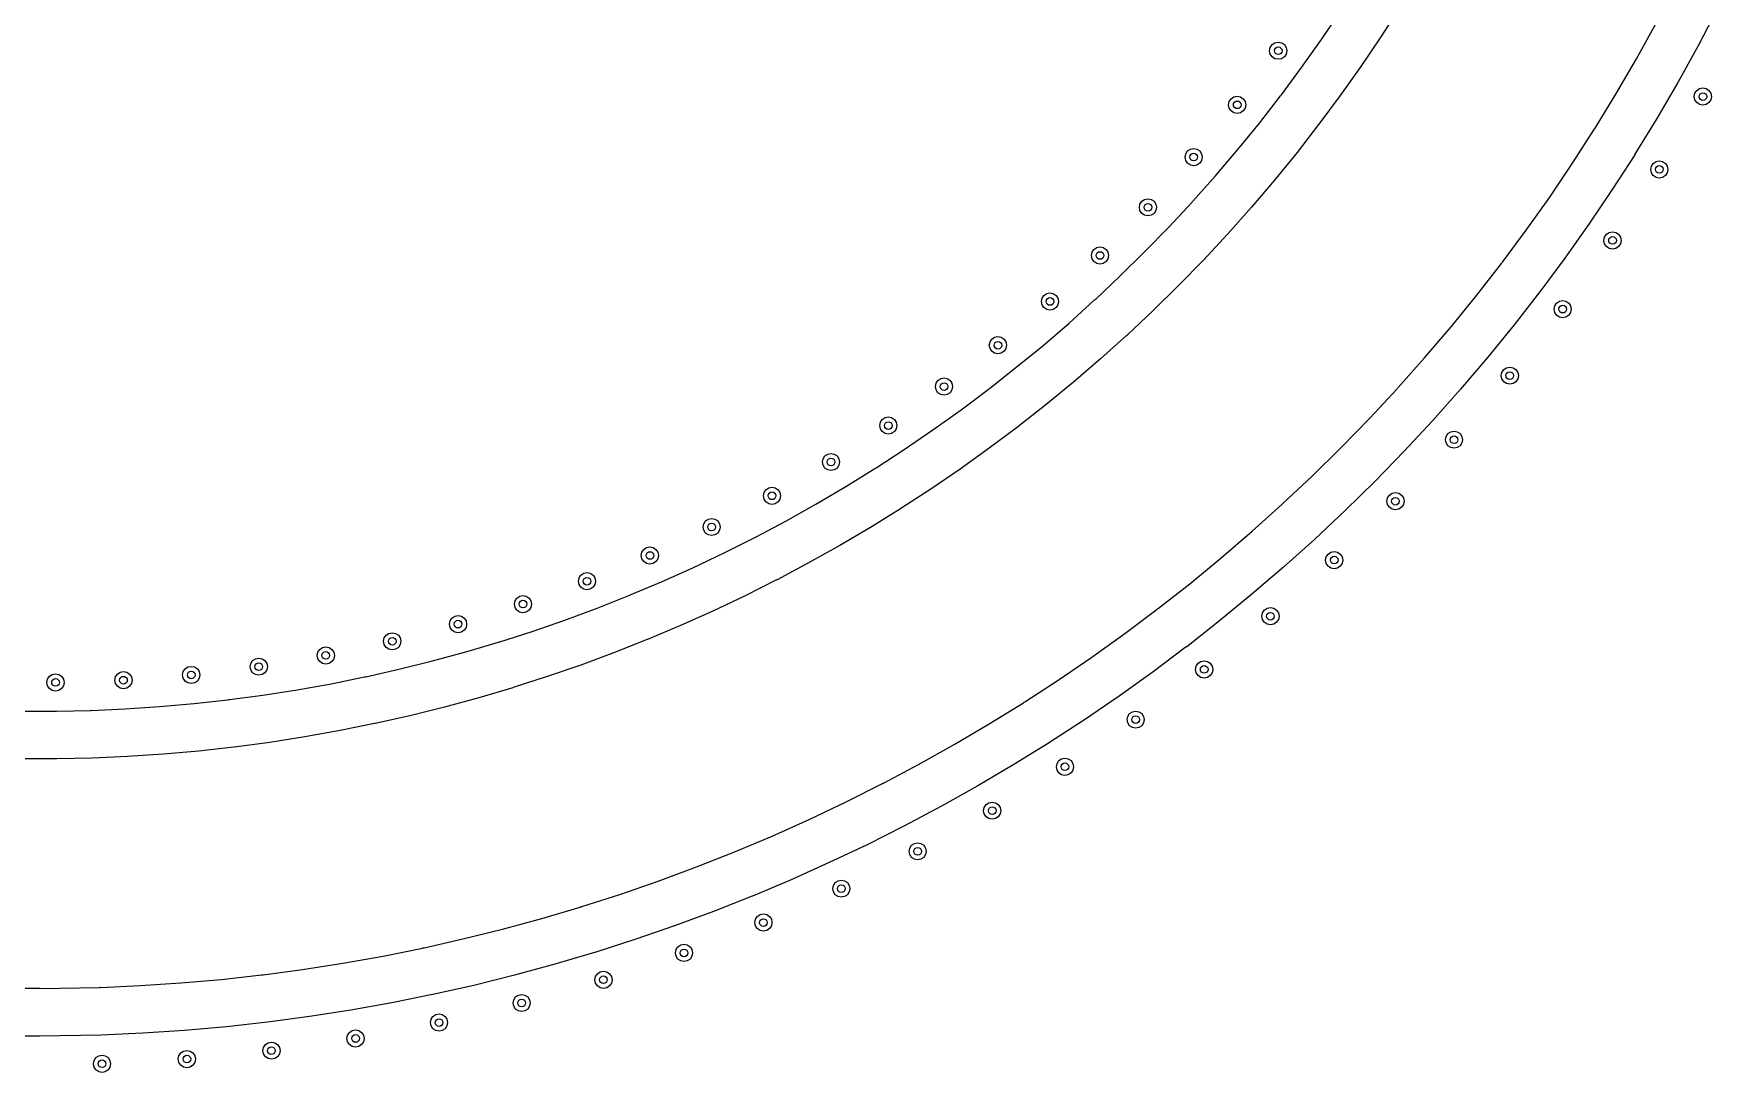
# Model space of a CAD drawing. Extents: x 97 to 313, y -171 to 213.
# Drawn here: x 263 to 307.02, y 72.15 to 99.32 of the extents above; entities that cross this region are included whole.
import ezdxf

# ---------------------------------------------------------------- set-up
doc = ezdxf.new("R2010")
doc.units = 0
doc.layers.add('BLACK', color=7, linetype='CONTINUOUS')

msp = doc.modelspace()

# ---------------------------------------------------------------- linework, layer by layer
at = {"layer": 'BLACK', "linetype": 'CONTINUOUS'}
for p, q in [((298.721, 100.006), (298.223, 99.2324)), ((307.021, 99.9568), (306.519, 98.9993)), ((296.675, 99.1685), (297.181, 99.9189)), ((304.906, 98.6571), (305.421, 99.5905)), ((295.383, 99.0304), (295.456, 99.0792)), ((295.456, 99.0792), (295.542, 99.0963)), ((295.542, 99.0963), (295.628, 99.0792)), ((295.628, 99.0792), (295.701, 99.0304)), ((296.151, 98.4295), (296.675, 99.1685)), ((298.223, 99.2324), (297.701, 98.459)), ((295.317, 98.8713), (295.334, 98.9574)), ((295.334, 98.7852), (295.317, 98.8713)), ((295.334, 98.9574), (295.383, 99.0304)), ((295.383, 98.7122), (295.334, 98.7852)), ((295.456, 98.6634), (295.383, 98.7122)), ((295.542, 98.6463), (295.456, 98.6634)), ((295.628, 98.6634), (295.542, 98.6463)), ((295.701, 98.7122), (295.628, 98.6634)), ((295.701, 99.0304), (295.75, 98.9574)), ((295.75, 98.7852), (295.701, 98.7122)), ((295.75, 98.9574), (295.767, 98.8713)), ((295.767, 98.8713), (295.75, 98.7852)), ((304.369, 97.7354), (304.906, 98.6571)), ((306.519, 98.9993), (305.99, 98.0417)), ((295.626, 97.7212), (296.151, 98.4295)), ((297.701, 98.459), (297.162, 97.6974)), ((295.614, 97.7091), (295.626, 97.7212)), ((303.826, 96.8485), (304.369, 97.7354)), ((305.99, 98.0417), (305.44, 97.0961)), ((306.418, 97.672), (306.435, 97.7581)), ((306.435, 97.7581), (306.484, 97.8311)), ((306.484, 97.8311), (306.557, 97.8799)), ((306.557, 97.8799), (306.643, 97.897)), ((306.643, 97.897), (306.729, 97.8799)), ((306.729, 97.8799), (306.802, 97.8311)), ((306.802, 97.8311), (306.851, 97.7581)), ((306.851, 97.7581), (306.868, 97.672)), ((294.243, 97.4561), (294.26, 97.5422)), ((294.26, 97.37), (294.243, 97.4561)), ((294.26, 97.5422), (294.309, 97.6152)), ((294.309, 97.297), (294.26, 97.37)), ((294.309, 97.6152), (294.382, 97.6639)), ((294.382, 97.2482), (294.309, 97.297)), ((294.382, 97.6639), (294.468, 97.6811)), ((294.468, 97.6811), (294.554, 97.6639)), ((294.554, 97.6639), (294.627, 97.6152)), ((294.627, 97.297), (294.554, 97.2482)), ((294.627, 97.6152), (294.676, 97.5422)), ((294.676, 97.37), (294.627, 97.297)), ((294.676, 97.5422), (294.693, 97.4561)), ((294.693, 97.4561), (294.676, 97.37)), ((295.057, 96.9874), (295.603, 97.691)), ((295.603, 97.691), (295.614, 97.7091)), ((297.162, 97.6974), (296.606, 96.948)), ((306.435, 97.5859), (306.418, 97.672)), ((306.484, 97.5129), (306.435, 97.5859)), ((306.557, 97.4641), (306.484, 97.5129)), ((306.643, 97.447), (306.557, 97.4641)), ((306.729, 97.4641), (306.643, 97.447)), ((306.802, 97.5129), (306.729, 97.4641)), ((306.851, 97.5859), (306.802, 97.5129)), ((306.868, 97.672), (306.851, 97.5859)), ((294.468, 97.2311), (294.382, 97.2482)), ((294.554, 97.2482), (294.468, 97.2311)), ((294.485, 96.2849), (295.057, 96.9874)), ((296.598, 96.9376), (296.033, 96.2112)), ((296.606, 96.948), (296.598, 96.9377)), ((296.598, 96.9377), (296.598, 96.9376)), ((296.606, 96.948), (296.606, 96.948)), ((303.813, 96.833), (303.826, 96.8485)), ((305.44, 97.0961), (304.868, 96.1629)), ((303.235, 95.9289), (303.802, 96.8106)), ((303.802, 96.8106), (303.813, 96.833)), ((293.106, 96.0894), (293.123, 96.1755)), ((293.123, 96.0033), (293.106, 96.0894)), ((293.123, 96.1755), (293.172, 96.2485)), ((293.172, 95.9303), (293.123, 96.0033)), ((293.172, 96.2485), (293.245, 96.2973)), ((293.245, 96.2973), (293.331, 96.3144)), ((293.331, 96.3144), (293.417, 96.2973)), ((293.417, 96.2973), (293.49, 96.2485)), ((293.49, 96.2485), (293.539, 96.1755)), ((293.539, 96.0033), (293.49, 95.9303)), ((293.539, 96.1755), (293.556, 96.0894)), ((293.556, 96.0894), (293.539, 96.0033)), ((293.899, 95.5953), (294.485, 96.2849)), ((296.033, 96.2112), (295.444, 95.4872)), ((304.861, 96.1518), (304.276, 95.2427)), ((304.868, 96.1629), (304.861, 96.1519)), ((304.861, 96.1519), (304.861, 96.1518)), ((305.345, 95.9241), (305.418, 95.9729)), ((305.418, 95.9729), (305.504, 95.99)), ((305.504, 95.99), (305.59, 95.9729)), ((305.59, 95.9729), (305.663, 95.9241)), ((293.245, 95.8815), (293.172, 95.9303)), ((293.331, 95.8644), (293.245, 95.8815)), ((293.312, 94.9364), (293.899, 95.5953)), ((293.417, 95.8815), (293.331, 95.8644)), ((293.49, 95.9303), (293.417, 95.8815)), ((302.638, 95.045), (303.235, 95.9289)), ((305.279, 95.765), (305.296, 95.8511)), ((305.296, 95.6789), (305.279, 95.765)), ((305.296, 95.8511), (305.345, 95.9241)), ((305.345, 95.6059), (305.296, 95.6789)), ((305.418, 95.5571), (305.345, 95.6059)), ((305.504, 95.54), (305.418, 95.5571)), ((305.59, 95.5571), (305.504, 95.54)), ((305.663, 95.6059), (305.59, 95.5571)), ((305.663, 95.9241), (305.712, 95.8511)), ((305.712, 95.6789), (305.663, 95.6059)), ((305.712, 95.8511), (305.729, 95.765)), ((305.729, 95.765), (305.712, 95.6789)), ((295.444, 95.4872), (294.84, 94.7765)), ((304.276, 95.2427), (303.664, 94.3358)), ((291.91, 94.7751), (291.927, 94.8612)), ((291.927, 94.689), (291.91, 94.7751)), ((291.927, 94.8612), (291.976, 94.9342)), ((291.976, 94.616), (291.927, 94.689)), ((291.976, 94.9342), (292.049, 94.983)), ((292.049, 94.983), (292.135, 95.0001)), ((292.135, 95.0001), (292.221, 94.983)), ((292.221, 94.983), (292.294, 94.9342)), ((292.294, 94.9342), (292.343, 94.8612)), ((292.343, 94.689), (292.294, 94.616)), ((292.343, 94.8612), (292.36, 94.7751)), ((292.36, 94.7751), (292.343, 94.689)), ((292.68, 94.256), (293.287, 94.9083)), ((293.287, 94.9083), (293.299, 94.9254)), ((293.299, 94.9254), (293.312, 94.9364)), ((294.84, 94.7765), (294.22, 94.0794)), ((302.022, 94.1746), (302.638, 95.045)), ((292.049, 94.5673), (291.976, 94.616)), ((292.135, 94.5501), (292.049, 94.5673)), ((292.049, 93.607), (292.68, 94.256)), ((292.221, 94.5673), (292.135, 94.5501)), ((292.294, 94.616), (292.221, 94.5673)), ((303.664, 94.3358), (303.032, 93.4428)), ((294.211, 94.0697), (293.584, 93.3962)), ((294.22, 94.0793), (294.211, 94.0698)), ((294.211, 94.0698), (294.211, 94.0697)), ((294.22, 94.0794), (294.22, 94.0793)), ((301.402, 93.3394), (302.022, 94.1746)), ((304.056, 93.9097), (304.073, 93.9958)), ((304.073, 93.8236), (304.056, 93.9097)), ((304.073, 93.9958), (304.122, 94.0688)), ((304.122, 93.7506), (304.073, 93.8236)), ((304.122, 94.0688), (304.195, 94.1175)), ((304.195, 94.1175), (304.281, 94.1347)), ((304.281, 94.1347), (304.367, 94.1175)), ((304.367, 94.1175), (304.44, 94.0688)), ((304.44, 94.0688), (304.489, 93.9958)), ((304.489, 93.8236), (304.44, 93.7506)), ((304.489, 93.9958), (304.506, 93.9097)), ((304.506, 93.9097), (304.489, 93.8236)), ((290.657, 93.5147), (290.674, 93.6008)), ((290.674, 93.4286), (290.657, 93.5147)), ((290.674, 93.6008), (290.723, 93.6738)), ((290.723, 93.3556), (290.674, 93.4286)), ((290.723, 93.6738), (290.796, 93.7226)), ((290.796, 93.3069), (290.723, 93.3556)), ((290.796, 93.7226), (290.882, 93.7397)), ((290.882, 93.7397), (290.968, 93.7226)), ((290.968, 93.7226), (291.041, 93.6738)), ((291.041, 93.3556), (290.968, 93.3069)), ((291.041, 93.6738), (291.09, 93.6008)), ((291.09, 93.4286), (291.041, 93.3556)), ((291.09, 93.6008), (291.107, 93.5147)), ((291.107, 93.5147), (291.09, 93.4286)), ((291.403, 92.9722), (292.049, 93.607)), ((293.584, 93.3962), (292.933, 92.7273)), ((301.376, 93.3038), (301.388, 93.3251)), ((301.388, 93.3251), (301.402, 93.3394)), ((303.032, 93.4428), (302.38, 92.564)), ((304.195, 93.7018), (304.122, 93.7506)), ((304.281, 93.6847), (304.195, 93.7018)), ((304.367, 93.7018), (304.281, 93.6847)), ((304.44, 93.7506), (304.367, 93.7018)), ((290.761, 92.3679), (291.403, 92.9722)), ((290.882, 93.2897), (290.796, 93.3069)), ((290.968, 93.3069), (290.882, 93.2897)), ((300.732, 92.4759), (301.376, 93.3038)), ((289.366, 92.3979), (289.415, 92.4709)), ((289.415, 92.4709), (289.488, 92.5197)), ((289.488, 92.5197), (289.574, 92.5368)), ((289.574, 92.5368), (289.66, 92.5197)), ((289.66, 92.5197), (289.733, 92.4709)), ((289.733, 92.4709), (289.782, 92.3979)), ((292.933, 92.7273), (292.268, 92.0731)), ((300.06, 91.6484), (300.732, 92.4759)), ((302.372, 92.5536), (301.709, 91.6999)), ((302.38, 92.564), (302.372, 92.5537)), ((302.372, 92.5537), (302.372, 92.5536)), ((302.38, 92.564), (302.38, 92.564)), ((302.38, 92.564), (302.38, 92.564)), ((289.349, 92.3118), (289.366, 92.3979)), ((289.366, 92.2257), (289.349, 92.3118)), ((289.415, 92.1527), (289.366, 92.2257)), ((289.488, 92.1039), (289.415, 92.1527)), ((289.574, 92.0868), (289.488, 92.1039)), ((289.66, 92.1039), (289.574, 92.0868)), ((289.733, 92.1527), (289.66, 92.1039)), ((289.782, 92.2257), (289.733, 92.1527)), ((289.782, 92.3979), (289.799, 92.3118)), ((289.799, 92.3118), (289.782, 92.2257)), ((290.071, 91.7464), (290.733, 92.3423)), ((290.733, 92.3423), (290.747, 92.3582)), ((290.747, 92.3582), (290.753, 92.3628)), ((290.753, 92.3628), (290.761, 92.3679)), ((292.268, 92.0731), (291.588, 91.4338)), ((302.753, 92.1112), (302.77, 92.1973)), ((302.77, 92.0251), (302.753, 92.1112)), ((302.77, 92.1973), (302.819, 92.2703)), ((302.819, 91.9521), (302.77, 92.0251)), ((302.819, 92.2703), (302.892, 92.3191)), ((302.892, 92.3191), (302.978, 92.3362)), ((302.978, 92.3362), (303.064, 92.3191)), ((303.064, 92.3191), (303.137, 92.2703)), ((303.137, 92.2703), (303.186, 92.1973)), ((303.186, 92.0251), (303.137, 91.9521)), ((303.186, 92.1973), (303.203, 92.1112)), ((303.203, 92.1112), (303.186, 92.0251)), ((289.384, 91.156), (290.071, 91.7464)), ((299.369, 90.8361), (300.06, 91.6484)), ((301.709, 91.6999), (301.018, 90.851)), ((302.892, 91.9034), (302.819, 91.9521)), ((302.978, 91.8862), (302.892, 91.9034)), ((303.064, 91.9034), (302.978, 91.8862)), ((303.137, 91.9521), (303.064, 91.9034)), ((287.988, 91.1676), (288.006, 91.2537)), ((288.006, 91.0815), (287.988, 91.1676)), ((288.006, 91.2537), (288.054, 91.3267)), ((288.054, 91.3267), (288.127, 91.3755)), ((288.127, 91.3755), (288.213, 91.3926)), ((288.213, 91.3926), (288.3, 91.3755)), ((288.3, 91.3755), (288.373, 91.3267)), ((288.373, 91.3267), (288.421, 91.2537)), ((288.421, 91.2537), (288.438, 91.1676)), ((288.438, 91.1676), (288.421, 91.0815)), ((288.685, 90.581), (289.384, 91.156)), ((291.578, 91.425), (290.894, 90.8097)), ((291.579, 91.425), (291.578, 91.425)), ((291.588, 91.4338), (291.579, 91.425)), ((291.588, 91.4338), (291.588, 91.4338)), ((288.054, 91.0085), (288.006, 91.0815)), ((288.127, 90.9597), (288.054, 91.0085)), ((288.213, 90.9426), (288.127, 90.9597)), ((288.3, 90.9597), (288.213, 90.9426)), ((288.373, 91.0085), (288.3, 90.9597)), ((288.421, 91.0815), (288.373, 91.0085)), ((290.894, 90.8097), (290.187, 90.2012)), ((298.677, 90.0592), (299.369, 90.8361)), ((301.018, 90.851), (300.309, 90.0176)), ((286.596, 90.1716), (286.645, 90.2446)), ((286.645, 90.2446), (286.718, 90.2934)), ((286.718, 90.2934), (286.804, 90.3105)), ((286.804, 90.3105), (286.89, 90.2934)), ((286.89, 90.2934), (286.963, 90.2446)), ((286.963, 90.2446), (287.012, 90.1716)), ((287.991, 90.0361), (288.685, 90.581)), ((301.37, 90.3717), (301.387, 90.4578)), ((301.387, 90.2856), (301.37, 90.3717)), ((301.387, 90.4578), (301.436, 90.5308)), ((301.436, 90.2126), (301.387, 90.2856)), ((301.436, 90.5308), (301.509, 90.5796)), ((301.509, 90.5796), (301.595, 90.5967)), ((301.595, 90.5967), (301.681, 90.5796)), ((301.681, 90.5796), (301.754, 90.5308)), ((301.754, 90.5308), (301.803, 90.4578)), ((301.803, 90.2856), (301.754, 90.2126)), ((301.803, 90.4578), (301.82, 90.3717)), ((301.82, 90.3717), (301.803, 90.2856)), ((286.579, 90.0855), (286.596, 90.1716)), ((286.596, 89.9994), (286.579, 90.0855)), ((286.645, 89.9264), (286.596, 89.9994)), ((286.718, 89.8776), (286.645, 89.9264)), ((286.804, 89.8605), (286.718, 89.8776)), ((286.89, 89.8776), (286.804, 89.8605)), ((286.963, 89.9264), (286.89, 89.8776)), ((287.012, 89.9994), (286.963, 89.9264)), ((287.012, 90.1716), (287.029, 90.0855)), ((287.029, 90.0855), (287.012, 89.9994)), ((287.249, 89.4782), (287.961, 90.013)), ((287.961, 90.013), (287.976, 90.0276)), ((287.976, 90.0276), (287.991, 90.0361)), ((287.976, 90.0276), (287.976, 90.0276)), ((290.187, 90.2012), (289.466, 89.6086)), ((297.933, 89.2586), (298.647, 90.0261)), ((298.647, 90.0261), (298.648, 90.0276)), ((298.648, 90.0276), (298.662, 90.0462)), ((298.662, 90.0462), (298.677, 90.0592)), ((300.309, 90.0176), (299.582, 89.2001)), ((301.509, 90.1639), (301.436, 90.2126)), ((301.595, 90.1467), (301.509, 90.1639)), ((301.681, 90.1639), (301.595, 90.1467)), ((301.754, 90.2126), (301.681, 90.1639)), ((286.512, 88.9511), (287.249, 89.4782)), ((289.466, 89.6086), (288.733, 89.0322)), ((285.123, 89.0666), (285.14, 89.1527)), ((285.14, 88.9805), (285.123, 89.0666)), ((285.14, 89.1527), (285.188, 89.2257)), ((285.188, 88.9075), (285.14, 88.9805)), ((285.188, 89.2257), (285.261, 89.2745)), ((285.261, 89.2745), (285.348, 89.2916)), ((285.348, 89.2916), (285.434, 89.2745)), ((285.434, 89.2745), (285.507, 89.2257)), ((285.507, 89.2257), (285.555, 89.1527)), ((285.555, 88.9805), (285.507, 88.9075)), ((285.555, 89.1527), (285.573, 89.0666)), ((285.573, 89.0666), (285.555, 88.9805)), ((285.765, 88.4404), (286.512, 88.9511)), ((288.722, 89.0243), (287.986, 88.4721)), ((288.733, 89.0322), (288.722, 89.0243)), ((288.722, 89.0243), (288.722, 89.0243)), ((288.733, 89.0322), (288.733, 89.0322)), ((297.189, 88.4941), (297.933, 89.2586)), ((299.573, 89.1905), (298.837, 88.399)), ((299.577, 89.195), (299.573, 89.1905)), ((299.573, 89.1905), (299.573, 89.1905)), ((299.573, 89.1905), (299.573, 89.1905)), ((299.582, 89.2001), (299.577, 89.195)), ((299.582, 89.2001), (299.582, 89.2001)), ((299.582, 89.2001), (299.582, 89.2001)), ((300.051, 88.904), (300.137, 88.9211)), ((300.137, 88.9211), (300.223, 88.904)), ((285.261, 88.8587), (285.188, 88.9075)), ((285.348, 88.8416), (285.261, 88.8587)), ((285.434, 88.8587), (285.348, 88.8416)), ((285.507, 88.9075), (285.434, 88.8587)), ((296.429, 87.7464), (297.189, 88.4941)), ((299.912, 88.6961), (299.929, 88.7822)), ((299.929, 88.61), (299.912, 88.6961)), ((299.929, 88.7822), (299.978, 88.8552)), ((299.978, 88.537), (299.929, 88.61)), ((299.978, 88.8552), (300.051, 88.904)), ((300.051, 88.4882), (299.978, 88.537)), ((300.137, 88.4711), (300.051, 88.4882)), ((300.223, 88.4882), (300.137, 88.4711)), ((300.223, 88.904), (300.296, 88.8552)), ((300.296, 88.537), (300.223, 88.4882)), ((300.296, 88.8552), (300.345, 88.7822)), ((300.345, 88.61), (300.296, 88.537)), ((300.345, 88.7822), (300.362, 88.6961)), ((300.362, 88.6961), (300.345, 88.61)), ((283.623, 88.1138), (283.64, 88.1999)), ((283.64, 88.0277), (283.623, 88.1138)), ((283.64, 88.1999), (283.689, 88.2729)), ((283.689, 88.2729), (283.762, 88.3217)), ((283.762, 88.3217), (283.848, 88.3388)), ((283.848, 88.3388), (283.934, 88.3217)), ((283.934, 88.3217), (284.007, 88.2729)), ((284.007, 88.2729), (284.056, 88.1999)), ((284.056, 88.1999), (284.073, 88.1138)), ((284.073, 88.1138), (284.056, 88.0277)), ((285.026, 87.9592), (285.765, 88.4404)), ((287.986, 88.4721), (287.228, 87.9288)), ((298.837, 88.399), (298.074, 87.6147)), ((283.689, 87.9547), (283.64, 88.0277)), ((283.762, 87.9059), (283.689, 87.9547)), ((283.848, 87.8888), (283.762, 87.9059)), ((283.934, 87.9059), (283.848, 87.8888)), ((284.007, 87.9547), (283.934, 87.9059)), ((284.056, 88.0277), (284.007, 87.9547)), ((284.236, 87.4695), (284.994, 87.9389)), ((284.994, 87.9389), (285.01, 87.9521)), ((285.01, 87.9521), (285.026, 87.9592)), ((287.228, 87.9288), (286.457, 87.4025)), ((295.672, 87.0338), (296.429, 87.7464)), ((298.074, 87.6147), (297.293, 86.8475)), ((282.081, 87.2282), (282.098, 87.3143)), ((282.098, 87.1421), (282.081, 87.2282)), ((282.098, 87.3143), (282.147, 87.3873)), ((282.147, 87.3873), (282.22, 87.4361)), ((282.22, 87.4361), (282.306, 87.4532)), ((282.306, 87.4532), (282.392, 87.4361)), ((282.392, 87.4361), (282.465, 87.3873)), ((282.465, 87.3873), (282.514, 87.3143)), ((282.514, 87.3143), (282.531, 87.2282)), ((282.531, 87.2282), (282.514, 87.1421)), ((283.456, 87.0098), (284.236, 87.4695)), ((286.457, 87.4025), (285.675, 86.8935)), ((298.381, 87.0862), (298.398, 87.1723)), ((298.398, 87.1723), (298.447, 87.2453)), ((298.447, 87.2453), (298.52, 87.294)), ((298.52, 87.294), (298.606, 87.3112)), ((298.606, 87.3112), (298.692, 87.294)), ((298.692, 87.294), (298.765, 87.2453)), ((298.765, 87.2453), (298.814, 87.1723)), ((298.814, 87.1723), (298.831, 87.0862)), ((282.147, 87.0691), (282.098, 87.1421)), ((282.22, 87.0203), (282.147, 87.0691)), ((282.306, 87.0032), (282.22, 87.0203)), ((282.392, 87.0203), (282.306, 87.0032)), ((282.465, 87.0691), (282.392, 87.0203)), ((282.514, 87.1421), (282.465, 87.0691)), ((282.666, 86.5675), (283.456, 87.0098)), ((285.664, 86.8866), (284.882, 86.4019)), ((285.675, 86.8935), (285.664, 86.8866)), ((285.664, 86.8866), (285.664, 86.8866)), ((285.675, 86.8935), (285.675, 86.8935)), ((294.859, 86.3024), (295.639, 87.0036)), ((295.639, 87.0036), (295.655, 87.0223)), ((295.655, 87.0223), (295.672, 87.0338)), ((297.293, 86.8475), (296.496, 86.0979)), ((298.398, 87.0001), (298.381, 87.0862)), ((298.447, 86.9271), (298.398, 87.0001)), ((298.52, 86.8783), (298.447, 86.9271)), ((298.606, 86.8612), (298.52, 86.8783)), ((298.692, 86.8783), (298.606, 86.8612)), ((298.765, 86.9271), (298.692, 86.8783)), ((298.814, 87.0001), (298.765, 86.9271)), ((298.831, 87.0862), (298.814, 87.0001)), ((280.503, 86.4123), (280.52, 86.4984)), ((280.52, 86.3262), (280.503, 86.4123)), ((280.52, 86.4984), (280.569, 86.5714)), ((280.569, 86.2532), (280.52, 86.3262)), ((280.569, 86.5714), (280.642, 86.6202)), ((280.642, 86.6202), (280.728, 86.6373)), ((280.728, 86.6373), (280.814, 86.6202)), ((280.814, 86.6202), (280.887, 86.5714)), ((280.887, 86.5714), (280.936, 86.4984)), ((280.936, 86.3262), (280.887, 86.2532)), ((280.936, 86.4984), (280.953, 86.4123)), ((280.953, 86.4123), (280.936, 86.3262)), ((281.888, 86.1538), (282.666, 86.5675)), ((284.882, 86.4019), (284.078, 85.9281)), ((294.051, 85.607), (294.859, 86.3024)), ((278.955, 85.8261), (279.028, 85.8749)), ((279.028, 85.8749), (279.114, 85.892)), ((279.114, 85.892), (279.2, 85.8749)), ((279.2, 85.8749), (279.273, 85.8261)), ((280.642, 86.2044), (280.569, 86.2532)), ((280.728, 86.1873), (280.642, 86.2044)), ((280.814, 86.2044), (280.728, 86.1873)), ((280.887, 86.2532), (280.814, 86.2044)), ((281.058, 85.736), (281.854, 86.1363)), ((281.854, 86.1363), (281.872, 86.148)), ((281.872, 86.148), (281.888, 86.1538)), ((284.078, 85.9281), (283.264, 85.4723)), ((296.487, 86.0891), (295.683, 85.3661)), ((296.496, 86.0979), (296.487, 86.0891)), ((296.487, 86.0891), (296.487, 86.0891)), ((296.496, 86.0979), (296.496, 86.0979)), ((278.889, 85.667), (278.906, 85.7531)), ((278.906, 85.5809), (278.889, 85.667)), ((278.906, 85.7531), (278.955, 85.8261)), ((278.955, 85.5079), (278.906, 85.5809)), ((279.028, 85.4591), (278.955, 85.5079)), ((279.114, 85.442), (279.028, 85.4591)), ((279.2, 85.4591), (279.114, 85.442)), ((279.273, 85.5079), (279.2, 85.4591)), ((279.273, 85.8261), (279.322, 85.7531)), ((279.322, 85.5809), (279.273, 85.5079)), ((279.322, 85.7531), (279.339, 85.667)), ((279.339, 85.667), (279.322, 85.5809)), ((280.24, 85.3473), (281.058, 85.736)), ((283.264, 85.4723), (282.44, 85.0346)), ((293.227, 84.9297), (294.051, 85.607)), ((296.78, 85.5465), (296.797, 85.6326)), ((296.797, 85.4604), (296.78, 85.5465)), ((296.797, 85.6326), (296.846, 85.7056)), ((296.846, 85.3874), (296.797, 85.4604)), ((296.846, 85.7056), (296.919, 85.7544)), ((296.919, 85.7544), (297.005, 85.7715)), ((297.005, 85.7715), (297.091, 85.7544)), ((297.091, 85.7544), (297.164, 85.7056)), ((297.164, 85.7056), (297.213, 85.6326)), ((297.213, 85.4604), (297.164, 85.3874)), ((297.213, 85.6326), (297.23, 85.5465)), ((297.23, 85.5465), (297.213, 85.4604)), ((277.244, 84.9944), (277.261, 85.0805)), ((277.261, 84.9083), (277.244, 84.9944)), ((277.261, 85.0805), (277.31, 85.1535)), ((277.31, 85.1535), (277.383, 85.2023)), ((277.383, 85.2023), (277.469, 85.2194)), ((277.469, 85.2194), (277.555, 85.2023)), ((277.555, 85.2023), (277.628, 85.1535)), ((277.628, 85.1535), (277.677, 85.0805)), ((277.677, 85.0805), (277.694, 84.9944)), ((277.694, 84.9944), (277.677, 84.9083)), ((278.601, 84.634), (279.414, 84.9769)), ((279.414, 84.9769), (280.24, 85.3473)), ((282.428, 85.0287), (281.606, 84.6154)), ((282.44, 85.0346), (282.428, 85.0287)), ((282.428, 85.0287), (282.428, 85.0287)), ((282.44, 85.0346), (282.44, 85.0346)), ((295.683, 85.3661), (294.853, 84.6526)), ((296.919, 85.3386), (296.846, 85.3874)), ((297.005, 85.3215), (296.919, 85.3386)), ((297.091, 85.3386), (297.005, 85.3215)), ((297.164, 85.3874), (297.091, 85.3386)), ((275.588, 84.4814), (275.637, 84.5544)), ((275.637, 84.5544), (275.71, 84.6031)), ((275.71, 84.6031), (275.796, 84.6203)), ((275.796, 84.6203), (275.882, 84.6031)), ((275.882, 84.6031), (275.955, 84.5544)), ((275.955, 84.5544), (276.004, 84.4814)), ((277.31, 84.8353), (277.261, 84.9083)), ((277.383, 84.7865), (277.31, 84.8353)), ((277.469, 84.7694), (277.383, 84.7865)), ((277.555, 84.7865), (277.469, 84.7694)), ((277.628, 84.8353), (277.555, 84.7865)), ((277.677, 84.9083), (277.628, 84.8353)), ((277.738, 84.2915), (278.566, 84.6196)), ((278.566, 84.6196), (278.585, 84.6297)), ((278.585, 84.6297), (278.601, 84.634)), ((281.606, 84.6154), (280.763, 84.2148)), ((292.409, 84.2872), (293.227, 84.9297)), ((294.853, 84.6526), (294.008, 83.9577)), ((273.939, 84.0304), (274.012, 84.0792)), ((274.012, 84.0792), (274.098, 84.0963)), ((274.098, 84.0963), (274.184, 84.0792)), ((274.184, 84.0792), (274.257, 84.0304)), ((275.571, 84.3953), (275.588, 84.4814)), ((275.588, 84.3092), (275.571, 84.3953)), ((275.637, 84.2362), (275.588, 84.3092)), ((275.71, 84.1874), (275.637, 84.2362)), ((275.796, 84.1703), (275.71, 84.1874)), ((275.882, 84.1874), (275.796, 84.1703)), ((275.955, 84.2362), (275.882, 84.1874)), ((276.004, 84.3092), (275.955, 84.2362)), ((276.004, 84.4814), (276.021, 84.3953)), ((276.021, 84.3953), (276.004, 84.3092)), ((276.889, 83.9769), (277.738, 84.2915)), ((280.763, 84.2148), (279.912, 83.833)), ((291.535, 83.6308), (292.374, 84.2599)), ((292.374, 84.2599), (292.392, 84.2771)), ((292.392, 84.2771), (292.409, 84.2872)), ((295.112, 84.0789), (295.129, 84.165)), ((295.129, 83.9928), (295.112, 84.0789)), ((295.129, 84.165), (295.177, 84.238)), ((295.177, 84.238), (295.25, 84.2868)), ((295.25, 84.2868), (295.337, 84.3039)), ((295.337, 84.3039), (295.423, 84.2868)), ((295.423, 84.2868), (295.496, 84.238)), ((295.496, 84.238), (295.544, 84.165)), ((295.544, 84.165), (295.562, 84.0789)), ((295.562, 84.0789), (295.544, 83.9928)), ((272.292, 83.6309), (272.378, 83.6481)), ((272.378, 83.6481), (272.464, 83.6309)), ((273.873, 83.8713), (273.89, 83.9574)), ((273.89, 83.7852), (273.873, 83.8713)), ((273.89, 83.9574), (273.939, 84.0304)), ((273.939, 83.7122), (273.89, 83.7852)), ((274.012, 83.6634), (273.939, 83.7122)), ((274.098, 83.6463), (274.012, 83.6634)), ((274.184, 83.6634), (274.098, 83.6463)), ((274.257, 83.7122), (274.184, 83.6634)), ((274.257, 84.0304), (274.306, 83.9574)), ((274.306, 83.7852), (274.257, 83.7122)), ((274.306, 83.9574), (274.323, 83.8713)), ((274.323, 83.8713), (274.306, 83.7852)), ((275.194, 83.4118), (276.033, 83.6813)), ((276.033, 83.6813), (276.889, 83.9769)), ((279.912, 83.833), (279.052, 83.4702)), ((294.008, 83.9577), (293.148, 83.2817)), ((295.177, 83.9198), (295.129, 83.9928)), ((295.25, 83.871), (295.177, 83.9198)), ((295.337, 83.8539), (295.25, 83.871)), ((295.423, 83.871), (295.337, 83.8539)), ((295.496, 83.9198), (295.423, 83.871)), ((295.544, 83.9928), (295.496, 83.9198)), ((270.432, 83.1379), (270.481, 83.2109)), ((270.481, 83.2109), (270.554, 83.2597)), ((270.554, 83.2597), (270.64, 83.2768)), ((270.64, 83.2768), (270.726, 83.2597)), ((270.726, 83.2597), (270.799, 83.2109)), ((270.799, 83.2109), (270.848, 83.1379)), ((272.153, 83.4231), (272.17, 83.5092)), ((272.17, 83.337), (272.153, 83.4231)), ((272.17, 83.5092), (272.219, 83.5822)), ((272.219, 83.264), (272.17, 83.337)), ((272.219, 83.5822), (272.292, 83.6309)), ((272.292, 83.2152), (272.219, 83.264)), ((272.378, 83.1981), (272.292, 83.2152)), ((272.464, 83.2152), (272.378, 83.1981)), ((272.464, 83.6309), (272.537, 83.5822)), ((272.537, 83.264), (272.464, 83.2152)), ((272.537, 83.5822), (272.586, 83.5092)), ((272.586, 83.337), (272.537, 83.264)), ((272.586, 83.5092), (272.603, 83.4231)), ((272.603, 83.4231), (272.586, 83.337)), ((274.303, 83.1473), (275.157, 83.4006)), ((275.157, 83.4006), (275.177, 83.409)), ((275.177, 83.409), (275.194, 83.4118)), ((279.04, 83.4654), (278.185, 83.1266)), ((279.052, 83.4702), (279.04, 83.4654)), ((279.04, 83.4654), (279.04, 83.4654)), ((279.052, 83.4702), (279.052, 83.4702)), ((290.668, 83.0098), (291.535, 83.6308)), ((293.137, 83.2738), (292.273, 82.625)), ((293.14, 83.2762), (293.137, 83.2738)), ((293.137, 83.2738), (293.137, 83.2738)), ((293.144, 83.279), (293.14, 83.2762)), ((293.148, 83.2817), (293.144, 83.279)), ((293.148, 83.2817), (293.148, 83.2817)), ((293.148, 83.2817), (293.148, 83.2817)), ((267.037, 82.7504), (267.123, 82.7675)), ((267.123, 82.7675), (267.209, 82.7504)), ((268.662, 82.7581), (268.679, 82.8442)), ((268.679, 82.672), (268.662, 82.7581)), ((268.679, 82.8442), (268.728, 82.9172)), ((268.728, 82.9172), (268.801, 82.9659)), ((268.801, 82.9659), (268.887, 82.9831)), ((268.887, 82.9831), (268.973, 82.9659)), ((268.973, 82.9659), (269.046, 82.9172)), ((269.046, 82.9172), (269.095, 82.8442)), ((269.095, 82.8442), (269.112, 82.7581)), ((269.112, 82.7581), (269.095, 82.672)), ((270.415, 83.0518), (270.432, 83.1379)), ((270.432, 82.9657), (270.415, 83.0518)), ((270.481, 82.8927), (270.432, 82.9657)), ((270.554, 82.844), (270.481, 82.8927)), ((270.64, 82.8268), (270.554, 82.844)), ((270.726, 82.844), (270.64, 82.8268)), ((270.799, 82.8927), (270.726, 82.844)), ((270.848, 82.9657), (270.799, 82.8927)), ((270.848, 83.1379), (270.865, 83.0518)), ((270.865, 83.0518), (270.848, 82.9657)), ((272.551, 82.6908), (273.43, 82.9093)), ((273.43, 82.9093), (274.303, 83.1473)), ((277.31, 82.8024), (276.428, 82.4977)), ((278.185, 83.1266), (277.31, 82.8024)), ((289.788, 82.4083), (290.668, 83.0098)), ((293.38, 82.6874), (293.397, 82.7735)), ((293.397, 82.7735), (293.446, 82.8465)), ((293.446, 82.8465), (293.519, 82.8953)), ((293.519, 82.8953), (293.605, 82.9124)), ((293.605, 82.9124), (293.691, 82.8953)), ((293.691, 82.8953), (293.764, 82.8465)), ((293.764, 82.8465), (293.813, 82.7735)), ((293.813, 82.7735), (293.83, 82.6874)), ((263.349, 82.3474), (263.366, 82.4335)), ((263.366, 82.2613), (263.349, 82.3474)), ((263.366, 82.4335), (263.415, 82.5065)), ((263.415, 82.5065), (263.488, 82.5552)), ((263.488, 82.5552), (263.574, 82.5724)), ((263.574, 82.5724), (263.66, 82.5552)), ((263.66, 82.5552), (263.733, 82.5065)), ((263.733, 82.5065), (263.782, 82.4335)), ((263.782, 82.4335), (263.799, 82.3474)), ((263.799, 82.3474), (263.782, 82.2613)), ((265.126, 82.4055), (265.143, 82.4916)), ((265.143, 82.3194), (265.126, 82.4055)), ((265.143, 82.4916), (265.192, 82.5646)), ((265.192, 82.2464), (265.143, 82.3194)), ((265.192, 82.5646), (265.265, 82.6134)), ((265.265, 82.6134), (265.351, 82.6305)), ((265.351, 82.6305), (265.437, 82.6134)), ((265.437, 82.6134), (265.51, 82.5646)), ((265.51, 82.5646), (265.559, 82.4916)), ((265.559, 82.3194), (265.51, 82.2464)), ((265.559, 82.4916), (265.576, 82.4055)), ((265.576, 82.4055), (265.559, 82.3194)), ((266.898, 82.5425), (266.915, 82.6286)), ((266.915, 82.4564), (266.898, 82.5425)), ((266.915, 82.6286), (266.964, 82.7016)), ((266.964, 82.3834), (266.915, 82.4564)), ((266.964, 82.7016), (267.037, 82.7504)), ((267.037, 82.3347), (266.964, 82.3834)), ((267.123, 82.3175), (267.037, 82.3347)), ((267.209, 82.3347), (267.123, 82.3175)), ((267.209, 82.7504), (267.282, 82.7016)), ((267.282, 82.3834), (267.209, 82.3347)), ((267.282, 82.7016), (267.331, 82.6286)), ((267.331, 82.4564), (267.282, 82.3834)), ((267.331, 82.6286), (267.348, 82.5425)), ((267.348, 82.5425), (267.331, 82.4564)), ((268.728, 82.599), (268.679, 82.672)), ((268.801, 82.5502), (268.728, 82.599)), ((268.887, 82.5331), (268.801, 82.5502)), ((268.973, 82.5502), (268.887, 82.5331)), ((269.046, 82.599), (268.973, 82.5502)), ((269.095, 82.672), (269.046, 82.599)), ((270.78, 82.3125), (271.654, 82.489)), ((271.654, 82.489), (271.674, 82.4956)), ((271.674, 82.4956), (271.691, 82.497)), ((271.691, 82.497), (272.551, 82.6908)), ((276.428, 82.4977), (275.539, 82.2127)), ((288.916, 81.8409), (289.788, 82.4083)), ((292.273, 82.625), (291.383, 81.9879)), ((293.397, 82.6013), (293.38, 82.6874)), ((293.446, 82.5283), (293.397, 82.6013)), ((293.519, 82.4795), (293.446, 82.5283)), ((293.605, 82.4624), (293.519, 82.4795)), ((293.691, 82.4795), (293.605, 82.4624)), ((293.764, 82.5283), (293.691, 82.4795)), ((293.813, 82.6013), (293.764, 82.5283)), ((293.83, 82.6874), (293.813, 82.6013)), ((263.415, 82.1883), (263.366, 82.2613)), ((263.488, 82.1395), (263.415, 82.1883)), ((263.574, 82.1224), (263.488, 82.1395)), ((263.66, 82.1395), (263.574, 82.1224)), ((263.733, 82.1883), (263.66, 82.1395)), ((263.782, 82.2613), (263.733, 82.1883)), ((265.265, 82.1976), (265.192, 82.2464)), ((265.351, 82.1805), (265.265, 82.1976)), ((265.437, 82.1976), (265.351, 82.1805)), ((265.51, 82.2464), (265.437, 82.1976)), ((267.197, 81.7937), (268.083, 81.8919)), ((268.083, 81.8919), (268.103, 81.8968)), ((268.103, 81.8968), (268.12, 81.8966)), ((268.12, 81.8966), (268.994, 82.0133)), ((268.994, 82.0133), (269.889, 82.153)), ((269.889, 82.153), (270.78, 82.3125)), ((274.644, 81.9474), (273.744, 81.7021)), ((275.526, 82.2089), (274.644, 81.9474)), ((275.527, 82.2089), (275.526, 82.2089)), ((275.536, 82.2118), (275.527, 82.2089)), ((275.539, 82.2127), (275.536, 82.2118)), ((275.539, 82.2127), (275.539, 82.2127)), ((291.383, 81.9879), (290.479, 81.3708)), ((173.154, 81.5952), (263.154, 81.5952)), ((263.154, 81.5952), (263.159, 81.5949)), ((263.159, 81.5949), (263.161, 81.5951)), ((263.161, 81.5951), (263.165, 81.5946)), ((263.165, 81.5946), (263.599, 81.597)), ((263.599, 81.597), (264.043, 81.6043)), ((264.043, 81.6043), (264.487, 81.6164)), ((264.487, 81.6162), (264.494, 81.6171)), ((264.487, 81.6164), (264.487, 81.6162)), ((264.494, 81.6171), (264.511, 81.6155)), ((264.511, 81.6155), (265.392, 81.6541)), ((265.392, 81.6541), (266.295, 81.7139)), ((266.295, 81.7139), (267.197, 81.7937)), ((272.839, 81.4769), (271.928, 81.2719)), ((273.744, 81.7021), (272.839, 81.4769)), ((287.987, 81.2646), (288.878, 81.8169)), ((288.878, 81.8169), (288.898, 81.8324)), ((288.898, 81.8324), (288.916, 81.8409)), ((288.898, 81.8324), (288.898, 81.8324)), ((288.898, 81.8324), (288.898, 81.8324)), ((291.588, 81.3736), (291.605, 81.4597)), ((291.605, 81.4597), (291.654, 81.5327)), ((291.654, 81.5327), (291.727, 81.5815)), ((291.727, 81.5815), (291.813, 81.5986)), ((291.813, 81.5986), (291.899, 81.5815)), ((291.899, 81.5815), (291.972, 81.5327)), ((291.972, 81.5327), (292.021, 81.4597)), ((292.021, 81.4597), (292.038, 81.3736)), ((271.014, 81.0871), (270.095, 80.9227)), ((271.915, 81.2692), (271.014, 81.0871)), ((271.916, 81.2693), (271.915, 81.2692)), ((271.928, 81.2719), (271.916, 81.2693)), ((287.069, 80.7231), (287.987, 81.2646)), ((290.479, 81.3708), (289.562, 80.7738)), ((291.605, 81.2875), (291.588, 81.3736)), ((291.654, 81.2145), (291.605, 81.2875)), ((291.727, 81.1658), (291.654, 81.2145)), ((291.813, 81.1486), (291.727, 81.1658)), ((291.899, 81.1658), (291.813, 81.1486)), ((291.972, 81.2145), (291.899, 81.1658)), ((292.021, 81.2875), (291.972, 81.2145)), ((292.038, 81.3736), (292.021, 81.2875)), ((268.235, 80.6538), (267.321, 80.5523)), ((268.248, 80.6552), (268.235, 80.6538)), ((268.235, 80.6538), (268.235, 80.6538)), ((269.173, 80.7787), (268.248, 80.6552)), ((268.248, 80.6552), (268.248, 80.6552)), ((270.095, 80.9227), (269.173, 80.7787)), ((286.138, 80.2021), (287.069, 80.7231)), ((289.551, 80.7669), (288.632, 80.1974)), ((289.562, 80.7738), (289.551, 80.7669)), ((289.551, 80.7669), (289.551, 80.7669)), ((289.562, 80.7738), (289.562, 80.7738)), ((263.154, 80.3452), (173.154, 80.3452)), ((263.612, 80.3477), (263.154, 80.3452)), ((264.07, 80.3552), (263.612, 80.3477)), ((264.528, 80.3676), (264.07, 80.3552)), ((265.46, 80.4085), (264.528, 80.3676)), ((264.528, 80.3676), (264.528, 80.3676)), ((264.528, 80.3676), (264.528, 80.3676)), ((266.391, 80.4701), (265.46, 80.4085)), ((267.321, 80.5523), (266.391, 80.4701)), ((285.219, 79.7143), (286.138, 80.2021)), ((288.632, 80.1974), (287.69, 79.6418)), ((289.74, 80.1413), (289.758, 80.2274)), ((289.758, 80.0552), (289.74, 80.1413)), ((289.758, 80.2274), (289.806, 80.3004)), ((289.806, 80.3004), (289.879, 80.3492)), ((289.879, 80.3492), (289.965, 80.3663)), ((289.965, 80.3663), (290.052, 80.3492)), ((290.052, 80.3492), (290.125, 80.3004)), ((290.125, 80.3004), (290.173, 80.2274)), ((290.173, 80.2274), (290.19, 80.1413)), ((290.19, 80.1413), (290.173, 80.0552)), ((284.243, 79.2228), (285.18, 79.6938)), ((285.18, 79.6938), (285.201, 79.7075)), ((285.201, 79.7075), (285.219, 79.7143)), ((289.806, 79.9822), (289.758, 80.0552)), ((289.879, 79.9334), (289.806, 79.9822)), ((289.965, 79.9163), (289.879, 79.9334)), ((290.052, 79.9334), (289.965, 79.9163)), ((290.125, 79.9822), (290.052, 79.9334)), ((290.173, 80.0552), (290.125, 79.9822)), ((287.69, 79.6418), (286.735, 79.1073)), ((283.28, 78.7649), (284.243, 79.2228)), ((286.735, 79.1073), (285.769, 78.5941)), ((287.839, 78.9917), (287.856, 79.0779)), ((287.856, 78.9056), (287.839, 78.9917)), ((287.856, 79.0779), (287.905, 79.1508)), ((287.905, 78.8327), (287.856, 78.9056)), ((287.905, 79.1508), (287.978, 79.1996)), ((287.978, 78.7839), (287.905, 78.8327)), ((287.978, 79.1996), (288.064, 79.2167)), ((288.064, 79.2167), (288.15, 79.1996)), ((288.15, 79.1996), (288.223, 79.1508)), ((288.223, 78.8327), (288.15, 78.7839)), ((288.223, 79.1508), (288.272, 79.0779)), ((288.272, 78.9056), (288.223, 78.8327)), ((288.272, 79.0779), (288.289, 78.9917)), ((288.289, 78.9917), (288.272, 78.9056)), ((282.307, 78.3285), (283.28, 78.7649)), ((285.757, 78.5882), (284.791, 78.1025)), ((285.769, 78.5941), (285.757, 78.5882)), ((285.757, 78.5882), (285.757, 78.5882)), ((285.769, 78.5941), (285.769, 78.5941)), ((288.064, 78.7668), (287.978, 78.7839)), ((288.15, 78.7839), (288.064, 78.7668)), ((281.307, 77.9072), (281.329, 77.9191)), ((281.329, 77.9191), (281.349, 77.9242)), ((281.349, 77.9242), (282.307, 78.3285)), ((284.791, 78.1025), (283.803, 77.6327)), ((285.889, 77.9283), (285.906, 78.0144)), ((285.906, 77.8422), (285.889, 77.9283)), ((285.906, 78.0144), (285.955, 78.0874)), ((285.955, 78.0874), (286.028, 78.1361)), ((286.028, 78.1361), (286.114, 78.1533)), ((286.114, 78.1533), (286.2, 78.1361)), ((286.2, 78.1361), (286.273, 78.0874)), ((286.273, 78.0874), (286.322, 78.0144)), ((286.322, 78.0144), (286.339, 77.9283)), ((286.339, 77.9283), (286.322, 77.8422)), ((279.333, 77.1507), (280.333, 77.5212)), ((280.333, 77.5212), (281.307, 77.9072)), ((283.803, 77.6327), (282.804, 77.1851)), ((285.955, 77.7692), (285.906, 77.8422)), ((286.028, 77.7204), (285.955, 77.7692)), ((286.114, 77.7033), (286.028, 77.7204)), ((286.2, 77.7204), (286.114, 77.7033)), ((286.273, 77.7692), (286.2, 77.7204)), ((286.322, 77.8422), (286.273, 77.7692)), ((278.325, 76.8024), (279.333, 77.1507)), ((282.804, 77.1851), (281.796, 76.7597)), ((283.893, 76.952), (283.91, 77.0381)), ((283.91, 77.0381), (283.959, 77.1111)), ((283.959, 77.1111), (284.032, 77.1599)), ((284.032, 77.1599), (284.118, 77.177)), ((284.118, 77.177), (284.204, 77.1599)), ((284.204, 77.1599), (284.277, 77.1111)), ((284.277, 77.1111), (284.326, 77.0381)), ((284.326, 77.0381), (284.343, 76.952)), ((277.334, 76.4847), (278.325, 76.8024)), ((281.784, 76.7548), (280.779, 76.3568)), ((281.796, 76.7597), (281.784, 76.7548)), ((281.784, 76.7548), (281.784, 76.7548)), ((281.796, 76.7597), (281.796, 76.7597)), ((283.91, 76.8659), (283.893, 76.952)), ((283.959, 76.7929), (283.91, 76.8659)), ((284.032, 76.7442), (283.959, 76.7929)), ((284.118, 76.727), (284.032, 76.7442)), ((284.204, 76.7442), (284.118, 76.727)), ((284.277, 76.7929), (284.204, 76.7442)), ((284.326, 76.8659), (284.277, 76.7929)), ((284.343, 76.952), (284.326, 76.8659)), ((275.258, 75.8931), (276.287, 76.1735)), ((276.287, 76.1735), (277.292, 76.4715)), ((277.292, 76.4715), (277.315, 76.4813)), ((277.315, 76.4813), (277.334, 76.4847)), ((280.779, 76.3568), (279.753, 75.9766)), ((281.856, 76.0658), (281.873, 76.1519)), ((281.873, 76.1519), (281.922, 76.2249)), ((281.922, 76.2249), (281.995, 76.2737)), ((281.995, 76.2737), (282.081, 76.2908)), ((282.081, 76.2908), (282.167, 76.2737)), ((282.167, 76.2737), (282.24, 76.2249)), ((282.24, 76.2249), (282.289, 76.1519)), ((282.289, 76.1519), (282.306, 76.0658)), ((274.223, 75.6357), (275.258, 75.8931)), ((279.753, 75.9766), (278.719, 75.6193)), ((281.873, 75.9797), (281.856, 76.0658)), ((281.922, 75.9067), (281.873, 75.9797)), ((281.995, 75.858), (281.922, 75.9067)), ((282.081, 75.8408), (281.995, 75.858)), ((282.167, 75.858), (282.081, 75.8408)), ((282.24, 75.9067), (282.167, 75.858)), ((282.289, 75.9797), (282.24, 75.9067)), ((282.306, 76.0658), (282.289, 75.9797)), ((272.137, 75.1902), (273.165, 75.3978)), ((273.165, 75.3978), (273.168, 75.3988)), ((273.165, 75.3978), (273.165, 75.3978)), ((273.168, 75.3988), (273.188, 75.4056)), ((273.188, 75.4056), (273.208, 75.4072)), ((273.208, 75.4072), (274.223, 75.6357)), ((277.664, 75.2813), (276.628, 74.974)), ((277.674, 75.2842), (277.664, 75.2813)), ((277.664, 75.2813), (277.664, 75.2813)), ((277.677, 75.285), (277.674, 75.2842)), ((278.719, 75.6193), (277.677, 75.285)), ((277.677, 75.285), (277.677, 75.285)), ((277.677, 75.285), (277.677, 75.285)), ((277.677, 75.285), (277.677, 75.285)), ((279.781, 75.2706), (279.798, 75.3567)), ((279.798, 75.3567), (279.847, 75.4297)), ((279.847, 75.4297), (279.92, 75.4785)), ((279.92, 75.4785), (280.006, 75.4956)), ((280.006, 75.4956), (280.092, 75.4785)), ((280.092, 75.4785), (280.165, 75.4297)), ((280.165, 75.4297), (280.214, 75.3567)), ((280.214, 75.3567), (280.231, 75.2706)), ((269.003, 74.7001), (270.034, 74.8377)), ((270.034, 74.8377), (271.087, 75.0022)), ((271.087, 75.0022), (272.137, 75.1902)), ((276.628, 74.974), (275.572, 74.6864)), ((279.798, 75.1845), (279.781, 75.2706)), ((279.847, 75.1115), (279.798, 75.1845)), ((279.92, 75.0627), (279.847, 75.1115)), ((280.006, 75.0456), (279.92, 75.0627)), ((280.092, 75.0627), (280.006, 75.0456)), ((280.165, 75.1115), (280.092, 75.0627)), ((280.214, 75.1845), (280.165, 75.1115)), ((280.231, 75.2706), (280.214, 75.1845)), ((264.751, 74.3691), (265.79, 74.4146)), ((265.79, 74.4146), (266.854, 74.485)), ((266.854, 74.485), (267.916, 74.579)), ((267.916, 74.579), (268.958, 74.6946)), ((268.958, 74.6946), (268.983, 74.7003)), ((268.983, 74.7003), (269.003, 74.7001)), ((274.51, 74.4223), (273.443, 74.1818)), ((275.572, 74.6864), (274.51, 74.4223)), ((277.674, 74.5687), (277.691, 74.6548)), ((277.691, 74.4825), (277.674, 74.5687)), ((277.691, 74.6548), (277.74, 74.7278)), ((277.74, 74.4096), (277.691, 74.4825)), ((277.74, 74.7278), (277.813, 74.7765)), ((277.813, 74.3608), (277.74, 74.4096)), ((277.813, 74.7765), (277.899, 74.7937)), ((277.899, 74.7937), (277.985, 74.7765)), ((277.985, 74.7765), (278.058, 74.7278)), ((278.058, 74.4096), (277.985, 74.3608)), ((278.058, 74.7278), (278.107, 74.6548)), ((278.107, 74.4825), (278.058, 74.4096)), ((278.107, 74.6548), (278.124, 74.5687)), ((278.124, 74.5687), (278.107, 74.4825)), ((173.154, 74.3452), (263.154, 74.3452)), ((263.154, 74.3452), (263.159, 74.3449)), ((263.159, 74.3449), (263.161, 74.3451)), ((263.161, 74.3451), (263.166, 74.3445)), ((263.166, 74.3445), (263.678, 74.3473)), ((263.678, 74.3473), (264.201, 74.3559)), ((264.201, 74.3559), (264.724, 74.3701)), ((264.724, 74.3701), (264.731, 74.371)), ((264.724, 74.3701), (264.724, 74.3701)), ((264.731, 74.371), (264.731, 74.371)), ((264.731, 74.371), (264.751, 74.3691)), ((272.37, 73.9651), (271.293, 73.7723)), ((273.43, 74.1792), (272.37, 73.9651)), ((273.443, 74.1818), (273.43, 74.1792)), ((273.43, 74.1792), (273.43, 74.1792)), ((273.43, 74.1792), (273.43, 74.1792)), ((273.443, 74.1818), (273.443, 74.1818)), ((275.537, 73.9607), (275.554, 74.0468)), ((275.554, 73.8746), (275.537, 73.9607)), ((275.554, 74.0468), (275.603, 74.1198)), ((275.603, 74.1198), (275.676, 74.1686)), ((275.676, 74.1686), (275.762, 74.1857)), ((275.762, 74.1857), (275.848, 74.1686)), ((275.848, 74.1686), (275.921, 74.1198)), ((275.921, 74.1198), (275.97, 74.0468)), ((275.97, 74.0468), (275.987, 73.9607)), ((275.987, 73.9607), (275.97, 73.8746)), ((277.899, 74.3437), (277.813, 74.3608)), ((277.985, 74.3608), (277.899, 74.3437)), ((270.212, 73.6035), (269.128, 73.4587)), ((271.293, 73.7723), (270.212, 73.6035)), ((273.376, 73.4486), (273.393, 73.5347)), ((273.393, 73.5347), (273.441, 73.6077)), ((273.441, 73.6077), (273.514, 73.6564)), ((273.514, 73.6564), (273.601, 73.6736)), ((273.601, 73.6736), (273.687, 73.6564)), ((273.687, 73.6564), (273.76, 73.6077)), ((273.76, 73.6077), (273.808, 73.5347)), ((273.808, 73.5347), (273.826, 73.4486)), ((275.603, 73.8016), (275.554, 73.8746)), ((275.676, 73.7529), (275.603, 73.8016)), ((275.762, 73.7357), (275.676, 73.7529)), ((275.848, 73.7529), (275.762, 73.7357)), ((275.921, 73.8016), (275.848, 73.7529)), ((275.97, 73.8746), (275.921, 73.8016)), ((263.154, 73.0952), (173.154, 73.0952)), ((263.691, 73.0981), (263.154, 73.0952)), ((264.228, 73.1069), (263.691, 73.0981)), ((264.765, 73.1215), (264.228, 73.1069)), ((265.858, 73.1695), (264.765, 73.1215)), ((264.765, 73.1215), (264.765, 73.1215)), ((264.765, 73.1215), (264.765, 73.1215)), ((264.765, 73.1215), (264.765, 73.1215)), ((264.765, 73.1215), (264.765, 73.1215)), ((266.95, 73.2417), (265.858, 73.1695)), ((268.04, 73.3381), (266.95, 73.2417)), ((269.115, 73.4573), (268.04, 73.3381)), ((269.123, 73.4583), (269.115, 73.4573)), ((269.115, 73.4573), (269.115, 73.4573)), ((269.128, 73.4587), (269.123, 73.4583)), ((269.128, 73.4587), (269.128, 73.4587)), ((271.193, 73.0327), (271.21, 73.1188)), ((271.21, 73.1188), (271.259, 73.1918)), ((271.259, 73.1918), (271.332, 73.2406)), ((271.332, 73.2406), (271.418, 73.2577)), ((271.418, 73.2577), (271.504, 73.2406)), ((271.504, 73.2406), (271.577, 73.1918)), ((271.577, 73.1918), (271.626, 73.1188)), ((271.626, 73.1188), (271.643, 73.0327)), ((273.393, 73.3625), (273.376, 73.4486)), ((273.441, 73.2895), (273.393, 73.3625)), ((273.514, 73.2407), (273.441, 73.2895)), ((273.601, 73.2236), (273.514, 73.2407)), ((273.687, 73.2407), (273.601, 73.2236)), ((273.76, 73.2895), (273.687, 73.2407)), ((273.808, 73.3625), (273.76, 73.2895)), ((273.826, 73.4486), (273.808, 73.3625)), ((266.801, 72.58), (266.849, 72.653)), ((266.849, 72.653), (266.922, 72.7018)), ((266.922, 72.7018), (267.008, 72.7189)), ((267.008, 72.7189), (267.095, 72.7018)), ((267.095, 72.7018), (267.168, 72.653)), ((267.168, 72.653), (267.216, 72.58)), ((268.995, 72.7144), (269.012, 72.8005)), ((269.012, 72.6283), (268.995, 72.7144)), ((269.012, 72.8005), (269.06, 72.8735)), ((269.06, 72.8735), (269.133, 72.9223)), ((269.133, 72.9223), (269.22, 72.9394)), ((269.22, 72.9394), (269.306, 72.9223)), ((269.306, 72.9223), (269.379, 72.8735)), ((269.379, 72.8735), (269.427, 72.8005)), ((269.427, 72.8005), (269.445, 72.7144)), ((269.445, 72.7144), (269.427, 72.6283)), ((271.21, 72.9466), (271.193, 73.0327)), ((271.259, 72.8736), (271.21, 72.9466)), ((271.332, 72.8249), (271.259, 72.8736)), ((271.418, 72.8077), (271.332, 72.8249)), ((271.504, 72.8249), (271.418, 72.8077)), ((271.577, 72.8736), (271.504, 72.8249)), ((271.626, 72.9466), (271.577, 72.8736)), ((271.643, 73.0327), (271.626, 72.9466)), ((264.565, 72.3719), (264.582, 72.458)), ((264.582, 72.2858), (264.565, 72.3719)), ((264.582, 72.458), (264.631, 72.531)), ((264.631, 72.2128), (264.582, 72.2858)), ((264.631, 72.531), (264.704, 72.5798)), ((264.704, 72.1641), (264.631, 72.2128)), ((264.704, 72.5798), (264.79, 72.5969)), ((264.79, 72.5969), (264.876, 72.5798)), ((264.876, 72.5798), (264.949, 72.531)), ((264.949, 72.2128), (264.876, 72.1641)), ((264.949, 72.531), (264.998, 72.458)), ((264.998, 72.2858), (264.949, 72.2128)), ((264.998, 72.458), (265.015, 72.3719)), ((265.015, 72.3719), (264.998, 72.2858)), ((266.783, 72.4939), (266.801, 72.58)), ((266.801, 72.4078), (266.783, 72.4939)), ((266.849, 72.3348), (266.801, 72.4078)), ((266.922, 72.2861), (266.849, 72.3348)), ((267.008, 72.2689), (266.922, 72.2861)), ((267.095, 72.2861), (267.008, 72.2689)), ((267.168, 72.3348), (267.095, 72.2861)), ((267.216, 72.4078), (267.168, 72.3348)), ((267.216, 72.58), (267.233, 72.4939)), ((267.233, 72.4939), (267.216, 72.4078)), ((269.06, 72.5553), (269.012, 72.6283)), ((269.133, 72.5065), (269.06, 72.5553)), ((269.22, 72.4894), (269.133, 72.5065)), ((269.306, 72.5065), (269.22, 72.4894)), ((269.379, 72.5553), (269.306, 72.5065)), ((269.427, 72.6283), (269.379, 72.5553)), ((264.79, 72.1469), (264.704, 72.1641)), ((264.876, 72.1641), (264.79, 72.1469))]:
    msp.add_line(p, q, dxfattribs=at)
at = {"layer": 'BLACK'}
for centre in [(295.542, 98.8713), (306.643, 97.672), (294.468, 97.4561), (293.331, 96.0894), (305.504, 95.765), (292.135, 94.7751), (304.281, 93.9097), (290.882, 93.5147), (289.574, 92.3118), (302.978, 92.1112), (288.213, 91.1676), (301.595, 90.3717), (286.804, 90.0855), (285.348, 89.0666), (300.137, 88.6961), (283.848, 88.1138), (282.306, 87.2282), (298.606, 87.0862), (280.728, 86.4123), (279.114, 85.667), (297.005, 85.5465), (277.469, 84.9944), (275.796, 84.3953), (295.337, 84.0789), (274.098, 83.8713), (272.378, 83.4231), (268.887, 82.7581), (270.64, 83.0518), (293.605, 82.6874), (263.574, 82.3474), (265.351, 82.4055), (267.123, 82.5425), (291.813, 81.3736), (289.965, 80.1413), (288.064, 78.9917), (286.114, 77.9283), (284.118, 76.952), (282.081, 76.0658), (280.006, 75.2706), (277.899, 74.5687), (275.762, 73.9607), (273.601, 73.4486), (271.418, 73.0327), (269.22, 72.7144), (264.79, 72.3719), (267.008, 72.4939)]:
    msp.add_circle(centre, 0.1, dxfattribs=at)

doc.saveas('drawing.dxf')
